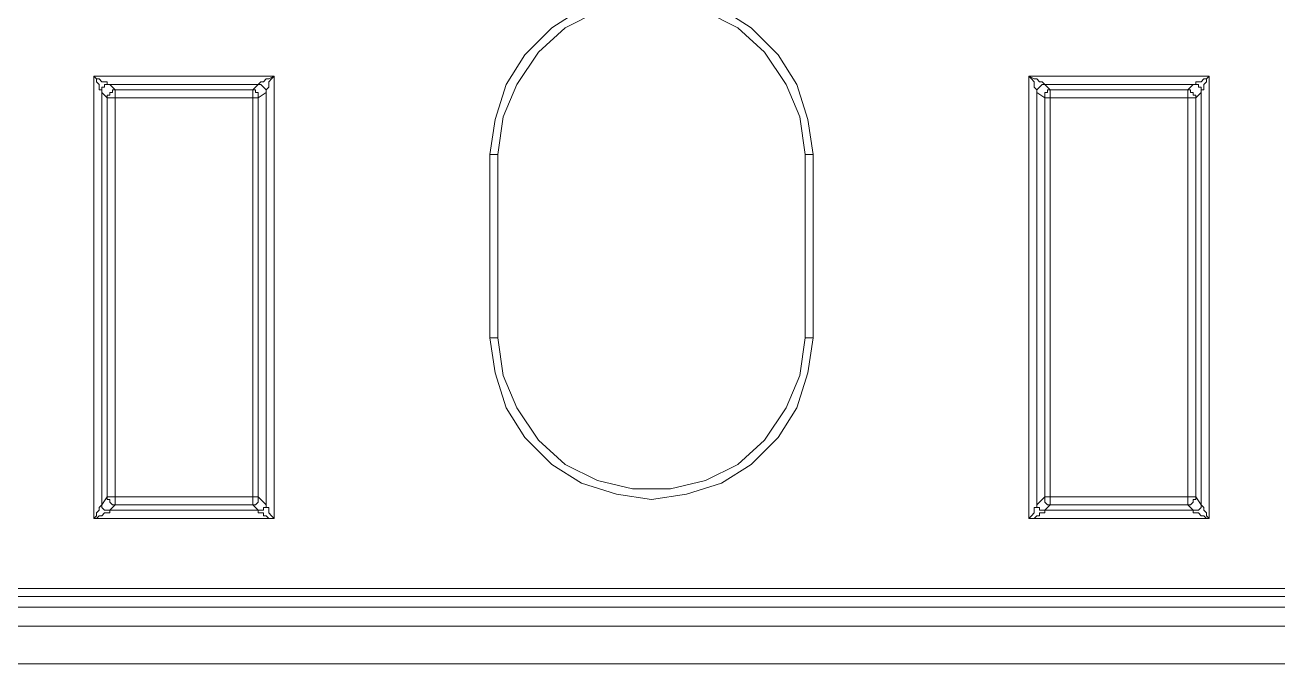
# Model space of a CAD drawing. Header units: centimetres. Extents: x -12.5 to 12.5, y -6.1 to 6.1.
# Drawn here: x -9.055 to -7.414, y 3.646 to 4.482 of the extents above; entities that cross this region are included whole.
import ezdxf

# ---------------------------------------------------------------- set-up
doc = ezdxf.new("R2010")
doc.units = ezdxf.units.CM
doc.header["$MEASUREMENT"] = 0
doc.layers.add('Camada 1', color=7, linetype='Continuous')

msp = doc.modelspace()

# ---------------------------------------------------------------- linework, layer by layer
at = {"layer": 'Camada 1', "lineweight": 9}
for points, knots in [([(-8.44612, 4.31263), (-8.44612, 4.31263), (-8.43906, 4.35849), (-8.43906, 4.35849), (-8.43906, 4.35849), (-8.42495, 4.40436), (-8.42495, 4.40436), (-8.42495, 4.40436), (-8.40025, 4.44316), (-8.40025, 4.44316), (-8.40025, 4.44316), (-8.36498, 4.47844), (-8.36498, 4.47844), (-8.36498, 4.47844), (-8.32617, 4.50313), (-8.32617, 4.50313), (-8.32617, 4.50313), (-8.28031, 4.51724), (-8.28031, 4.51724), (-8.28031, 4.51724), (-8.23445, 4.5243), (-8.23445, 4.5243), (-8.23445, 4.5243), (-8.18859, 4.51724), (-8.18859, 4.51724), (-8.18859, 4.51724), (-8.14273, 4.50313), (-8.14273, 4.50313), (-8.14273, 4.50313), (-8.10392, 4.47844), (-8.10392, 4.47844), (-8.10392, 4.47844), (-8.06864, 4.44316), (-8.06864, 4.44316), (-8.06864, 4.44316), (-8.04395, 4.40436), (-8.04395, 4.40436), (-8.04395, 4.40436), (-8.02984, 4.35849), (-8.02984, 4.35849), (-8.02984, 4.35849), (-8.02278, 4.31263), (-8.02278, 4.31263)], [0, 0, 0, 0, 0.0714286, 0.0714286, 0.0714286, 0.1428571, 0.1428571, 0.1428571, 0.2142857, 0.2142857, 0.2142857, 0.2857143, 0.2857143, 0.2857143, 0.3571429, 0.3571429, 0.3571429, 0.4285714, 0.4285714, 0.4285714, 0.5, 0.5, 0.5, 0.5714286, 0.5714286, 0.5714286, 0.6428571, 0.6428571, 0.6428571, 0.7142857, 0.7142857, 0.7142857, 0.7857143, 0.7857143, 0.7857143, 0.8571429, 0.8571429, 0.8571429, 0.9285714, 0.9285714, 0.9285714, 1, 1, 1, 1]), ([(-8.03337, 4.31263), (-8.03337, 4.31263), (-8.04042, 4.36202), (-8.04042, 4.36202), (-8.04042, 4.36202), (-8.05806, 4.40436), (-8.05806, 4.40436), (-8.05806, 4.40436), (-8.08628, 4.44669), (-8.08628, 4.44669), (-8.08628, 4.44669), (-8.12156, 4.47844), (-8.12156, 4.47844), (-8.12156, 4.47844), (-8.16389, 4.49961), (-8.16389, 4.49961), (-8.16389, 4.49961), (-8.20975, 4.51019), (-8.20975, 4.51019), (-8.20975, 4.51019), (-8.25914, 4.51019), (-8.25914, 4.51019), (-8.25914, 4.51019), (-8.305, 4.49961), (-8.305, 4.49961), (-8.305, 4.49961), (-8.34734, 4.47844), (-8.34734, 4.47844), (-8.34734, 4.47844), (-8.38262, 4.44669), (-8.38262, 4.44669), (-8.38262, 4.44669), (-8.41084, 4.40436), (-8.41084, 4.40436), (-8.41084, 4.40436), (-8.42848, 4.36202), (-8.42848, 4.36202), (-8.42848, 4.36202), (-8.43553, 4.31263), (-8.43553, 4.31263)], [0, 0, 0, 0, 0.0769231, 0.0769231, 0.0769231, 0.1538462, 0.1538462, 0.1538462, 0.2307692, 0.2307692, 0.2307692, 0.3076923, 0.3076923, 0.3076923, 0.3846154, 0.3846154, 0.3846154, 0.4615385, 0.4615385, 0.4615385, 0.5384615, 0.5384615, 0.5384615, 0.6153846, 0.6153846, 0.6153846, 0.6923077, 0.6923077, 0.6923077, 0.7692308, 0.7692308, 0.7692308, 0.8461538, 0.8461538, 0.8461538, 0.9230769, 0.9230769, 0.9230769, 1, 1, 1, 1]), ([(-8.95412, 4.39377), (-8.95412, 4.39377), (-8.95412, 4.39377), (-8.95412, 4.39377), (-8.95412, 4.39377), (-8.95412, 4.3973), (-8.95412, 4.3973), (-8.95412, 4.3973), (-8.95764, 4.3973), (-8.95764, 4.3973), (-8.95764, 4.3973), (-8.95764, 4.40083), (-8.95764, 4.40083), (-8.95764, 4.40083), (-8.95764, 4.40436), (-8.95764, 4.40436), (-8.95764, 4.40436), (-8.96117, 4.40788), (-8.96117, 4.40788), (-8.96117, 4.40788), (-8.96117, 4.41141), (-8.96117, 4.41141), (-8.96117, 4.41141), (-8.9647, 4.41494), (-8.9647, 4.41494)], [0, 0, 0, 0, 0.125, 0.125, 0.125, 0.25, 0.25, 0.25, 0.375, 0.375, 0.375, 0.5, 0.5, 0.5, 0.625, 0.625, 0.625, 0.75, 0.75, 0.75, 0.875, 0.875, 0.875, 1, 1, 1, 1]), ([(-8.9647, 4.41494), (-8.9647, 4.41494), (-8.96117, 4.41141), (-8.96117, 4.41141), (-8.96117, 4.41141), (-8.95764, 4.41141), (-8.95764, 4.41141), (-8.95764, 4.41141), (-8.95412, 4.40788), (-8.95412, 4.40788), (-8.95412, 4.40788), (-8.95059, 4.40788), (-8.95059, 4.40788), (-8.95059, 4.40788), (-8.94706, 4.40788), (-8.94706, 4.40788), (-8.94706, 4.40788), (-8.94706, 4.40436), (-8.94706, 4.40436), (-8.94706, 4.40436), (-8.94353, 4.40436), (-8.94353, 4.40436)], [0, 0, 0, 0, 0.1428571, 0.1428571, 0.1428571, 0.2857143, 0.2857143, 0.2857143, 0.4285714, 0.4285714, 0.4285714, 0.5714286, 0.5714286, 0.5714286, 0.7142857, 0.7142857, 0.7142857, 0.8571429, 0.8571429, 0.8571429, 1, 1, 1, 1]), ([(-8.7495, 4.40436), (-8.7495, 4.40436), (-8.7495, 4.40436), (-8.7495, 4.40436), (-8.7495, 4.40436), (-8.74598, 4.40788), (-8.74598, 4.40788), (-8.74598, 4.40788), (-8.74245, 4.40788), (-8.74245, 4.40788), (-8.74245, 4.40788), (-8.73892, 4.41141), (-8.73892, 4.41141), (-8.73892, 4.41141), (-8.73539, 4.41141), (-8.73539, 4.41141), (-8.73539, 4.41141), (-8.72834, 4.41494), (-8.72834, 4.41494)], [0, 0, 0, 0, 0.1666667, 0.1666667, 0.1666667, 0.3333333, 0.3333333, 0.3333333, 0.5, 0.5, 0.5, 0.6666667, 0.6666667, 0.6666667, 0.8333333, 0.8333333, 0.8333333, 1, 1, 1, 1]), ([(-8.72834, 4.41494), (-8.72834, 4.41494), (-8.73187, 4.41141), (-8.73187, 4.41141), (-8.73187, 4.41141), (-8.73539, 4.40788), (-8.73539, 4.40788), (-8.73539, 4.40788), (-8.73539, 4.40436), (-8.73539, 4.40436), (-8.73539, 4.40436), (-8.73539, 4.40083), (-8.73539, 4.40083), (-8.73539, 4.40083), (-8.73892, 4.3973), (-8.73892, 4.3973), (-8.73892, 4.3973), (-8.73892, 4.39377), (-8.73892, 4.39377)], [0, 0, 0, 0, 0.1666667, 0.1666667, 0.1666667, 0.3333333, 0.3333333, 0.3333333, 0.5, 0.5, 0.5, 0.6666667, 0.6666667, 0.6666667, 0.8333333, 0.8333333, 0.8333333, 1, 1, 1, 1]), ([(-7.74056, 4.41494), (-7.74056, 4.41494), (-7.7335, 4.41141), (-7.7335, 4.41141), (-7.7335, 4.41141), (-7.72998, 4.41141), (-7.72998, 4.41141), (-7.72998, 4.41141), (-7.72645, 4.40788), (-7.72645, 4.40788), (-7.72645, 4.40788), (-7.72292, 4.40788), (-7.72292, 4.40788), (-7.72292, 4.40788), (-7.71939, 4.40436), (-7.71939, 4.40436)], [0, 0, 0, 0, 0.2, 0.2, 0.2, 0.4, 0.4, 0.4, 0.6, 0.6, 0.6, 0.8, 0.8, 0.8, 1, 1, 1, 1]), ([(-7.72998, 4.39377), (-7.72998, 4.39377), (-7.72998, 4.39377), (-7.72998, 4.39377), (-7.72998, 4.39377), (-7.72998, 4.3973), (-7.72998, 4.3973), (-7.72998, 4.3973), (-7.7335, 4.40083), (-7.7335, 4.40083), (-7.7335, 4.40083), (-7.7335, 4.40436), (-7.7335, 4.40436), (-7.7335, 4.40436), (-7.7335, 4.40788), (-7.7335, 4.40788), (-7.7335, 4.40788), (-7.73703, 4.41141), (-7.73703, 4.41141), (-7.73703, 4.41141), (-7.74056, 4.41494), (-7.74056, 4.41494)], [0, 0, 0, 0, 0.1428571, 0.1428571, 0.1428571, 0.2857143, 0.2857143, 0.2857143, 0.4285714, 0.4285714, 0.4285714, 0.5714286, 0.5714286, 0.5714286, 0.7142857, 0.7142857, 0.7142857, 0.8571429, 0.8571429, 0.8571429, 1, 1, 1, 1]), ([(-7.52537, 4.40436), (-7.52537, 4.40436), (-7.52537, 4.40436), (-7.52537, 4.40436), (-7.52537, 4.40436), (-7.52184, 4.40436), (-7.52184, 4.40436), (-7.52184, 4.40436), (-7.52184, 4.40788), (-7.52184, 4.40788), (-7.52184, 4.40788), (-7.51831, 4.40788), (-7.51831, 4.40788), (-7.51831, 4.40788), (-7.51478, 4.40788), (-7.51478, 4.40788), (-7.51478, 4.40788), (-7.51125, 4.41141), (-7.51125, 4.41141), (-7.51125, 4.41141), (-7.50773, 4.41141), (-7.50773, 4.41141), (-7.50773, 4.41141), (-7.5042, 4.41494), (-7.5042, 4.41494)], [0, 0, 0, 0, 0.125, 0.125, 0.125, 0.25, 0.25, 0.25, 0.375, 0.375, 0.375, 0.5, 0.5, 0.5, 0.625, 0.625, 0.625, 0.75, 0.75, 0.75, 0.875, 0.875, 0.875, 1, 1, 1, 1]), ([(-7.5042, 4.41494), (-7.5042, 4.41494), (-7.50773, 4.41141), (-7.50773, 4.41141), (-7.50773, 4.41141), (-7.50773, 4.40788), (-7.50773, 4.40788), (-7.50773, 4.40788), (-7.51125, 4.40436), (-7.51125, 4.40436), (-7.51125, 4.40436), (-7.51125, 4.40083), (-7.51125, 4.40083), (-7.51125, 4.40083), (-7.51125, 4.3973), (-7.51125, 4.3973), (-7.51125, 4.3973), (-7.51478, 4.3973), (-7.51478, 4.3973), (-7.51478, 4.3973), (-7.51478, 4.39377), (-7.51478, 4.39377)], [0, 0, 0, 0, 0.1428571, 0.1428571, 0.1428571, 0.2857143, 0.2857143, 0.2857143, 0.4285714, 0.4285714, 0.4285714, 0.5714286, 0.5714286, 0.5714286, 0.7142857, 0.7142857, 0.7142857, 0.8571429, 0.8571429, 0.8571429, 1, 1, 1, 1]), ([(-8.94353, 4.40436), (-8.94353, 4.40436), (-8.94706, 4.40436), (-8.94706, 4.40436), (-8.94706, 4.40436), (-8.95059, 4.40436), (-8.95059, 4.40436), (-8.95059, 4.40436), (-8.95059, 4.40083), (-8.95059, 4.40083), (-8.95059, 4.40083), (-8.95412, 4.40083), (-8.95412, 4.40083), (-8.95412, 4.40083), (-8.95412, 4.3973), (-8.95412, 4.3973), (-8.95412, 4.3973), (-8.95412, 4.39377), (-8.95412, 4.39377)], [0, 0, 0, 0, 0.1666667, 0.1666667, 0.1666667, 0.3333333, 0.3333333, 0.3333333, 0.5, 0.5, 0.5, 0.6666667, 0.6666667, 0.6666667, 0.8333333, 0.8333333, 0.8333333, 1, 1, 1, 1]), ([(-8.93648, 4.3973), (-8.93648, 4.3973), (-8.93648, 4.3973), (-8.93648, 4.3973), (-8.93648, 4.3973), (-8.94, 4.3973), (-8.94, 4.3973), (-8.94, 4.3973), (-8.94, 4.39377), (-8.94, 4.39377), (-8.94, 4.39377), (-8.94353, 4.39377), (-8.94353, 4.39377), (-8.94353, 4.39377), (-8.94353, 4.39024), (-8.94353, 4.39024), (-8.94353, 4.39024), (-8.94706, 4.39024), (-8.94706, 4.39024), (-8.94706, 4.39024), (-8.94706, 4.38672), (-8.94706, 4.38672)], [0, 0, 0, 0, 0.1428571, 0.1428571, 0.1428571, 0.2857143, 0.2857143, 0.2857143, 0.4285714, 0.4285714, 0.4285714, 0.5714286, 0.5714286, 0.5714286, 0.7142857, 0.7142857, 0.7142857, 0.8571429, 0.8571429, 0.8571429, 1, 1, 1, 1]), ([(-8.93648, 4.3973), (-8.93648, 4.3973), (-8.93648, 4.3973), (-8.93648, 4.3973), (-8.93648, 4.3973), (-8.93648, 4.39377), (-8.93648, 4.39377), (-8.93648, 4.39377), (-8.93648, 4.39024), (-8.93648, 4.39024), (-8.93648, 4.39024), (-8.93648, 4.38672), (-8.93648, 4.38672)], [0, 0, 0, 0, 0.25, 0.25, 0.25, 0.5, 0.5, 0.5, 0.75, 0.75, 0.75, 1, 1, 1, 1]), ([(-8.75656, 4.3973), (-8.75656, 4.3973), (-8.75656, 4.3973), (-8.75656, 4.3973), (-8.75656, 4.3973), (-8.75303, 4.3973), (-8.75303, 4.3973), (-8.75303, 4.3973), (-8.75303, 4.39377), (-8.75303, 4.39377), (-8.75303, 4.39377), (-8.7495, 4.39377), (-8.7495, 4.39377), (-8.7495, 4.39377), (-8.7495, 4.39024), (-8.7495, 4.39024), (-8.7495, 4.39024), (-8.7495, 4.38672), (-8.7495, 4.38672)], [0, 0, 0, 0, 0.1666667, 0.1666667, 0.1666667, 0.3333333, 0.3333333, 0.3333333, 0.5, 0.5, 0.5, 0.6666667, 0.6666667, 0.6666667, 0.8333333, 0.8333333, 0.8333333, 1, 1, 1, 1]), ([(-8.75656, 4.3973), (-8.75656, 4.3973), (-8.75656, 4.3973), (-8.75656, 4.3973), (-8.75656, 4.3973), (-8.75656, 4.39377), (-8.75656, 4.39377), (-8.75656, 4.39377), (-8.75656, 4.39024), (-8.75656, 4.39024), (-8.75656, 4.39024), (-8.75656, 4.38672), (-8.75656, 4.38672)], [0, 0, 0, 0, 0.25, 0.25, 0.25, 0.5, 0.5, 0.5, 0.75, 0.75, 0.75, 1, 1, 1, 1]), ([(-8.7495, 4.40436), (-8.7495, 4.40436), (-8.7495, 4.40436), (-8.7495, 4.40436), (-8.7495, 4.40436), (-8.74598, 4.40436), (-8.74598, 4.40436), (-8.74598, 4.40436), (-8.74245, 4.40083), (-8.74245, 4.40083), (-8.74245, 4.40083), (-8.73892, 4.3973), (-8.73892, 4.3973), (-8.73892, 4.3973), (-8.73892, 4.39377), (-8.73892, 4.39377)], [0, 0, 0, 0, 0.2, 0.2, 0.2, 0.4, 0.4, 0.4, 0.6, 0.6, 0.6, 0.8, 0.8, 0.8, 1, 1, 1, 1]), ([(-7.71939, 4.40436), (-7.71939, 4.40436), (-7.71939, 4.40436), (-7.71939, 4.40436), (-7.71939, 4.40436), (-7.72292, 4.40436), (-7.72292, 4.40436), (-7.72292, 4.40436), (-7.72645, 4.40083), (-7.72645, 4.40083), (-7.72645, 4.40083), (-7.72998, 4.3973), (-7.72998, 4.3973), (-7.72998, 4.3973), (-7.72998, 4.39377), (-7.72998, 4.39377)], [0, 0, 0, 0, 0.2, 0.2, 0.2, 0.4, 0.4, 0.4, 0.6, 0.6, 0.6, 0.8, 0.8, 0.8, 1, 1, 1, 1]), ([(-7.71234, 4.3973), (-7.71234, 4.3973), (-7.71234, 4.3973), (-7.71234, 4.3973), (-7.71234, 4.3973), (-7.71587, 4.3973), (-7.71587, 4.3973), (-7.71587, 4.3973), (-7.71587, 4.39377), (-7.71587, 4.39377), (-7.71587, 4.39377), (-7.71939, 4.39377), (-7.71939, 4.39377), (-7.71939, 4.39377), (-7.71939, 4.39024), (-7.71939, 4.39024), (-7.71939, 4.39024), (-7.71939, 4.38672), (-7.71939, 4.38672)], [0, 0, 0, 0, 0.1666667, 0.1666667, 0.1666667, 0.3333333, 0.3333333, 0.3333333, 0.5, 0.5, 0.5, 0.6666667, 0.6666667, 0.6666667, 0.8333333, 0.8333333, 0.8333333, 1, 1, 1, 1]), ([(-7.71234, 4.3973), (-7.71234, 4.3973), (-7.71234, 4.3973), (-7.71234, 4.3973), (-7.71234, 4.3973), (-7.71234, 4.39377), (-7.71234, 4.39377), (-7.71234, 4.39377), (-7.71234, 4.39024), (-7.71234, 4.39024), (-7.71234, 4.39024), (-7.71234, 4.38672), (-7.71234, 4.38672)], [0, 0, 0, 0, 0.25, 0.25, 0.25, 0.5, 0.5, 0.5, 0.75, 0.75, 0.75, 1, 1, 1, 1]), ([(-7.52184, 4.38672), (-7.52184, 4.38672), (-7.52184, 4.39024), (-7.52184, 4.39024), (-7.52184, 4.39024), (-7.52537, 4.39024), (-7.52537, 4.39024), (-7.52537, 4.39024), (-7.52537, 4.39377), (-7.52537, 4.39377), (-7.52537, 4.39377), (-7.52889, 4.39377), (-7.52889, 4.39377), (-7.52889, 4.39377), (-7.52889, 4.3973), (-7.52889, 4.3973), (-7.52889, 4.3973), (-7.53242, 4.3973), (-7.53242, 4.3973)], [0, 0, 0, 0, 0.1666667, 0.1666667, 0.1666667, 0.3333333, 0.3333333, 0.3333333, 0.5, 0.5, 0.5, 0.6666667, 0.6666667, 0.6666667, 0.8333333, 0.8333333, 0.8333333, 1, 1, 1, 1]), ([(-7.53242, 4.3973), (-7.53242, 4.3973), (-7.53242, 4.3973), (-7.53242, 4.3973), (-7.53242, 4.3973), (-7.53242, 4.39377), (-7.53242, 4.39377), (-7.53242, 4.39377), (-7.53242, 4.39024), (-7.53242, 4.39024), (-7.53242, 4.39024), (-7.53242, 4.38672), (-7.53242, 4.38672)], [0, 0, 0, 0, 0.25, 0.25, 0.25, 0.5, 0.5, 0.5, 0.75, 0.75, 0.75, 1, 1, 1, 1]), ([(-7.51478, 4.39377), (-7.51478, 4.39377), (-7.51478, 4.3973), (-7.51478, 4.3973), (-7.51478, 4.3973), (-7.51478, 4.40083), (-7.51478, 4.40083), (-7.51478, 4.40083), (-7.51831, 4.40083), (-7.51831, 4.40083), (-7.51831, 4.40083), (-7.51831, 4.40436), (-7.51831, 4.40436), (-7.51831, 4.40436), (-7.52184, 4.40436), (-7.52184, 4.40436), (-7.52184, 4.40436), (-7.52537, 4.40436), (-7.52537, 4.40436)], [0, 0, 0, 0, 0.1666667, 0.1666667, 0.1666667, 0.3333333, 0.3333333, 0.3333333, 0.5, 0.5, 0.5, 0.6666667, 0.6666667, 0.6666667, 0.8333333, 0.8333333, 0.8333333, 1, 1, 1, 1]), ([(-8.94706, 4.38672), (-8.94706, 4.38672), (-8.94706, 4.38672), (-8.94706, 4.38672), (-8.94706, 4.38672), (-8.94353, 4.38672), (-8.94353, 4.38672), (-8.94353, 4.38672), (-8.94, 4.38672), (-8.94, 4.38672), (-8.94, 4.38672), (-8.93648, 4.38672), (-8.93648, 4.38672)], [0, 0, 0, 0, 0.25, 0.25, 0.25, 0.5, 0.5, 0.5, 0.75, 0.75, 0.75, 1, 1, 1, 1]), ([(-8.75656, 4.38672), (-8.75656, 4.38672), (-8.75656, 4.38672), (-8.75656, 4.38672), (-8.75656, 4.38672), (-8.75303, 4.38672), (-8.75303, 4.38672), (-8.75303, 4.38672), (-8.7495, 4.38672), (-8.7495, 4.38672)], [0, 0, 0, 0, 0.3333333, 0.3333333, 0.3333333, 0.6666667, 0.6666667, 0.6666667, 1, 1, 1, 1]), ([(-7.71234, 4.38672), (-7.71234, 4.38672), (-7.71234, 4.38672), (-7.71234, 4.38672), (-7.71234, 4.38672), (-7.71587, 4.38672), (-7.71587, 4.38672), (-7.71587, 4.38672), (-7.71939, 4.38672), (-7.71939, 4.38672)], [0, 0, 0, 0, 0.3333333, 0.3333333, 0.3333333, 0.6666667, 0.6666667, 0.6666667, 1, 1, 1, 1]), ([(-7.52184, 4.38672), (-7.52184, 4.38672), (-7.52184, 4.38672), (-7.52184, 4.38672), (-7.52184, 4.38672), (-7.52537, 4.38672), (-7.52537, 4.38672), (-7.52537, 4.38672), (-7.52889, 4.38672), (-7.52889, 4.38672), (-7.52889, 4.38672), (-7.53242, 4.38672), (-7.53242, 4.38672)], [0, 0, 0, 0, 0.25, 0.25, 0.25, 0.5, 0.5, 0.5, 0.75, 0.75, 0.75, 1, 1, 1, 1]), ([(-8.43553, 4.31263), (-8.43553, 4.31263), (-8.43553, 4.31263), (-8.43553, 4.31263), (-8.43553, 4.31263), (-8.43906, 4.31263), (-8.43906, 4.31263), (-8.43906, 4.31263), (-8.44259, 4.31263), (-8.44259, 4.31263), (-8.44259, 4.31263), (-8.44612, 4.31263), (-8.44612, 4.31263)], [0, 0, 0, 0, 0.25, 0.25, 0.25, 0.5, 0.5, 0.5, 0.75, 0.75, 0.75, 1, 1, 1, 1]), ([(-8.03337, 4.31263), (-8.03337, 4.31263), (-8.03337, 4.31263), (-8.03337, 4.31263), (-8.03337, 4.31263), (-8.02984, 4.31263), (-8.02984, 4.31263), (-8.02984, 4.31263), (-8.02631, 4.31263), (-8.02631, 4.31263), (-8.02631, 4.31263), (-8.02278, 4.31263), (-8.02278, 4.31263)], [0, 0, 0, 0, 0.25, 0.25, 0.25, 0.5, 0.5, 0.5, 0.75, 0.75, 0.75, 1, 1, 1, 1]), ([(-8.02278, 4.07274), (-8.02278, 4.07274), (-8.02984, 4.02688), (-8.02984, 4.02688), (-8.02984, 4.02688), (-8.04395, 3.98102), (-8.04395, 3.98102), (-8.04395, 3.98102), (-8.06864, 3.94222), (-8.06864, 3.94222), (-8.06864, 3.94222), (-8.10392, 3.90694), (-8.10392, 3.90694), (-8.10392, 3.90694), (-8.14273, 3.88224), (-8.14273, 3.88224), (-8.14273, 3.88224), (-8.18859, 3.86813), (-8.18859, 3.86813), (-8.18859, 3.86813), (-8.23445, 3.86108), (-8.23445, 3.86108), (-8.23445, 3.86108), (-8.28031, 3.86813), (-8.28031, 3.86813), (-8.28031, 3.86813), (-8.32617, 3.88224), (-8.32617, 3.88224), (-8.32617, 3.88224), (-8.36498, 3.90694), (-8.36498, 3.90694), (-8.36498, 3.90694), (-8.40025, 3.94222), (-8.40025, 3.94222), (-8.40025, 3.94222), (-8.42495, 3.98102), (-8.42495, 3.98102), (-8.42495, 3.98102), (-8.43906, 4.02688), (-8.43906, 4.02688), (-8.43906, 4.02688), (-8.44612, 4.07274), (-8.44612, 4.07274)], [0, 0, 0, 0, 0.0714286, 0.0714286, 0.0714286, 0.1428571, 0.1428571, 0.1428571, 0.2142857, 0.2142857, 0.2142857, 0.2857143, 0.2857143, 0.2857143, 0.3571429, 0.3571429, 0.3571429, 0.4285714, 0.4285714, 0.4285714, 0.5, 0.5, 0.5, 0.5714286, 0.5714286, 0.5714286, 0.6428571, 0.6428571, 0.6428571, 0.7142857, 0.7142857, 0.7142857, 0.7857143, 0.7857143, 0.7857143, 0.8571429, 0.8571429, 0.8571429, 0.9285714, 0.9285714, 0.9285714, 1, 1, 1, 1]), ([(-8.44612, 4.07274), (-8.44612, 4.07274), (-8.44259, 4.07274), (-8.44259, 4.07274), (-8.44259, 4.07274), (-8.43906, 4.07274), (-8.43906, 4.07274), (-8.43906, 4.07274), (-8.43553, 4.07274), (-8.43553, 4.07274)], [0, 0, 0, 0, 0.3333333, 0.3333333, 0.3333333, 0.6666667, 0.6666667, 0.6666667, 1, 1, 1, 1]), ([(-8.43553, 4.07274), (-8.43553, 4.07274), (-8.42848, 4.02336), (-8.42848, 4.02336), (-8.42848, 4.02336), (-8.41084, 3.98102), (-8.41084, 3.98102), (-8.41084, 3.98102), (-8.38262, 3.93869), (-8.38262, 3.93869), (-8.38262, 3.93869), (-8.34734, 3.90694), (-8.34734, 3.90694), (-8.34734, 3.90694), (-8.305, 3.88577), (-8.305, 3.88577), (-8.305, 3.88577), (-8.25914, 3.87519), (-8.25914, 3.87519), (-8.25914, 3.87519), (-8.20975, 3.87519), (-8.20975, 3.87519), (-8.20975, 3.87519), (-8.16389, 3.88577), (-8.16389, 3.88577), (-8.16389, 3.88577), (-8.12156, 3.90694), (-8.12156, 3.90694), (-8.12156, 3.90694), (-8.08628, 3.93869), (-8.08628, 3.93869), (-8.08628, 3.93869), (-8.05806, 3.98102), (-8.05806, 3.98102), (-8.05806, 3.98102), (-8.04042, 4.02336), (-8.04042, 4.02336), (-8.04042, 4.02336), (-8.03337, 4.07274), (-8.03337, 4.07274)], [0, 0, 0, 0, 0.0769231, 0.0769231, 0.0769231, 0.1538462, 0.1538462, 0.1538462, 0.2307692, 0.2307692, 0.2307692, 0.3076923, 0.3076923, 0.3076923, 0.3846154, 0.3846154, 0.3846154, 0.4615385, 0.4615385, 0.4615385, 0.5384615, 0.5384615, 0.5384615, 0.6153846, 0.6153846, 0.6153846, 0.6923077, 0.6923077, 0.6923077, 0.7692308, 0.7692308, 0.7692308, 0.8461538, 0.8461538, 0.8461538, 0.9230769, 0.9230769, 0.9230769, 1, 1, 1, 1]), ([(-8.02278, 4.07274), (-8.02278, 4.07274), (-8.02631, 4.07274), (-8.02631, 4.07274), (-8.02631, 4.07274), (-8.02984, 4.07274), (-8.02984, 4.07274), (-8.02984, 4.07274), (-8.03337, 4.07274), (-8.03337, 4.07274)], [0, 0, 0, 0, 0.3333333, 0.3333333, 0.3333333, 0.6666667, 0.6666667, 0.6666667, 1, 1, 1, 1]), ([(-8.94706, 3.86461), (-8.94706, 3.86461), (-8.94706, 3.86108), (-8.94706, 3.86108), (-8.94706, 3.86108), (-8.94353, 3.86108), (-8.94353, 3.86108), (-8.94353, 3.86108), (-8.94353, 3.85755), (-8.94353, 3.85755), (-8.94353, 3.85755), (-8.94, 3.85402), (-8.94, 3.85402), (-8.94, 3.85402), (-8.93648, 3.85402), (-8.93648, 3.85402)], [0, 0, 0, 0, 0.2, 0.2, 0.2, 0.4, 0.4, 0.4, 0.6, 0.6, 0.6, 0.8, 0.8, 0.8, 1, 1, 1, 1]), ([(-8.94706, 3.86461), (-8.94706, 3.86461), (-8.94706, 3.86461), (-8.94706, 3.86461), (-8.94706, 3.86461), (-8.94353, 3.86461), (-8.94353, 3.86461), (-8.94353, 3.86461), (-8.94, 3.86461), (-8.94, 3.86461), (-8.94, 3.86461), (-8.93648, 3.86461), (-8.93648, 3.86461)], [0, 0, 0, 0, 0.25, 0.25, 0.25, 0.5, 0.5, 0.5, 0.75, 0.75, 0.75, 1, 1, 1, 1]), ([(-8.93648, 3.86461), (-8.93648, 3.86461), (-8.93648, 3.86108), (-8.93648, 3.86108), (-8.93648, 3.86108), (-8.93648, 3.85755), (-8.93648, 3.85755), (-8.93648, 3.85755), (-8.93648, 3.85402), (-8.93648, 3.85402)], [0, 0, 0, 0, 0.3333333, 0.3333333, 0.3333333, 0.6666667, 0.6666667, 0.6666667, 1, 1, 1, 1]), ([(-8.75656, 3.85402), (-8.75656, 3.85402), (-8.75656, 3.85402), (-8.75656, 3.85402), (-8.75656, 3.85402), (-8.75303, 3.85402), (-8.75303, 3.85402), (-8.75303, 3.85402), (-8.7495, 3.85755), (-8.7495, 3.85755), (-8.7495, 3.85755), (-8.7495, 3.86108), (-8.7495, 3.86108), (-8.7495, 3.86108), (-8.7495, 3.86461), (-8.7495, 3.86461)], [0, 0, 0, 0, 0.2, 0.2, 0.2, 0.4, 0.4, 0.4, 0.6, 0.6, 0.6, 0.8, 0.8, 0.8, 1, 1, 1, 1]), ([(-8.75656, 3.86461), (-8.75656, 3.86461), (-8.75656, 3.86108), (-8.75656, 3.86108), (-8.75656, 3.86108), (-8.75656, 3.85755), (-8.75656, 3.85755), (-8.75656, 3.85755), (-8.75656, 3.85402), (-8.75656, 3.85402)], [0, 0, 0, 0, 0.3333333, 0.3333333, 0.3333333, 0.6666667, 0.6666667, 0.6666667, 1, 1, 1, 1]), ([(-8.75656, 3.86461), (-8.75656, 3.86461), (-8.75656, 3.86461), (-8.75656, 3.86461), (-8.75656, 3.86461), (-8.75303, 3.86461), (-8.75303, 3.86461), (-8.75303, 3.86461), (-8.7495, 3.86461), (-8.7495, 3.86461)], [0, 0, 0, 0, 0.3333333, 0.3333333, 0.3333333, 0.6666667, 0.6666667, 0.6666667, 1, 1, 1, 1]), ([(-7.71939, 3.86461), (-7.71939, 3.86461), (-7.71939, 3.86108), (-7.71939, 3.86108), (-7.71939, 3.86108), (-7.71939, 3.85755), (-7.71939, 3.85755), (-7.71939, 3.85755), (-7.71587, 3.85402), (-7.71587, 3.85402), (-7.71587, 3.85402), (-7.71234, 3.85402), (-7.71234, 3.85402)], [0, 0, 0, 0, 0.25, 0.25, 0.25, 0.5, 0.5, 0.5, 0.75, 0.75, 0.75, 1, 1, 1, 1]), ([(-7.71234, 3.86461), (-7.71234, 3.86461), (-7.71234, 3.86461), (-7.71234, 3.86461), (-7.71234, 3.86461), (-7.71587, 3.86461), (-7.71587, 3.86461), (-7.71587, 3.86461), (-7.71939, 3.86461), (-7.71939, 3.86461)], [0, 0, 0, 0, 0.3333333, 0.3333333, 0.3333333, 0.6666667, 0.6666667, 0.6666667, 1, 1, 1, 1]), ([(-7.71234, 3.86461), (-7.71234, 3.86461), (-7.71234, 3.86108), (-7.71234, 3.86108), (-7.71234, 3.86108), (-7.71234, 3.85755), (-7.71234, 3.85755), (-7.71234, 3.85755), (-7.71234, 3.85402), (-7.71234, 3.85402)], [0, 0, 0, 0, 0.3333333, 0.3333333, 0.3333333, 0.6666667, 0.6666667, 0.6666667, 1, 1, 1, 1]), ([(-7.52184, 3.86461), (-7.52184, 3.86461), (-7.52184, 3.86108), (-7.52184, 3.86108), (-7.52184, 3.86108), (-7.52537, 3.86108), (-7.52537, 3.86108), (-7.52537, 3.86108), (-7.52537, 3.85755), (-7.52537, 3.85755), (-7.52537, 3.85755), (-7.52889, 3.85402), (-7.52889, 3.85402), (-7.52889, 3.85402), (-7.53242, 3.85402), (-7.53242, 3.85402)], [0, 0, 0, 0, 0.2, 0.2, 0.2, 0.4, 0.4, 0.4, 0.6, 0.6, 0.6, 0.8, 0.8, 0.8, 1, 1, 1, 1]), ([(-7.53242, 3.86461), (-7.53242, 3.86461), (-7.53242, 3.86108), (-7.53242, 3.86108), (-7.53242, 3.86108), (-7.53242, 3.85755), (-7.53242, 3.85755), (-7.53242, 3.85755), (-7.53242, 3.85402), (-7.53242, 3.85402)], [0, 0, 0, 0, 0.3333333, 0.3333333, 0.3333333, 0.6666667, 0.6666667, 0.6666667, 1, 1, 1, 1]), ([(-7.52184, 3.86461), (-7.52184, 3.86461), (-7.52184, 3.86461), (-7.52184, 3.86461), (-7.52184, 3.86461), (-7.52537, 3.86461), (-7.52537, 3.86461), (-7.52537, 3.86461), (-7.52889, 3.86461), (-7.52889, 3.86461), (-7.52889, 3.86461), (-7.53242, 3.86461), (-7.53242, 3.86461)], [0, 0, 0, 0, 0.25, 0.25, 0.25, 0.5, 0.5, 0.5, 0.75, 0.75, 0.75, 1, 1, 1, 1]), ([(-8.9647, 3.83638), (-8.9647, 3.83638), (-8.96117, 3.83991), (-8.96117, 3.83991), (-8.96117, 3.83991), (-8.96117, 3.84344), (-8.96117, 3.84344), (-8.96117, 3.84344), (-8.95764, 3.84697), (-8.95764, 3.84697), (-8.95764, 3.84697), (-8.95764, 3.85049), (-8.95764, 3.85049), (-8.95764, 3.85049), (-8.95412, 3.85402), (-8.95412, 3.85402)], [0, 0, 0, 0, 0.2, 0.2, 0.2, 0.4, 0.4, 0.4, 0.6, 0.6, 0.6, 0.8, 0.8, 0.8, 1, 1, 1, 1]), ([(-8.94353, 3.84697), (-8.94353, 3.84697), (-8.94353, 3.84344), (-8.94353, 3.84344), (-8.94353, 3.84344), (-8.94706, 3.84344), (-8.94706, 3.84344), (-8.94706, 3.84344), (-8.95059, 3.84344), (-8.95059, 3.84344), (-8.95059, 3.84344), (-8.95412, 3.83991), (-8.95412, 3.83991), (-8.95412, 3.83991), (-8.95764, 3.83991), (-8.95764, 3.83991), (-8.95764, 3.83991), (-8.96117, 3.83638), (-8.96117, 3.83638), (-8.96117, 3.83638), (-8.9647, 3.83638), (-8.9647, 3.83638)], [0, 0, 0, 0, 0.1428571, 0.1428571, 0.1428571, 0.2857143, 0.2857143, 0.2857143, 0.4285714, 0.4285714, 0.4285714, 0.5714286, 0.5714286, 0.5714286, 0.7142857, 0.7142857, 0.7142857, 0.8571429, 0.8571429, 0.8571429, 1, 1, 1, 1]), ([(-8.95412, 3.85402), (-8.95412, 3.85402), (-8.95412, 3.85402), (-8.95412, 3.85402), (-8.95412, 3.85402), (-8.95412, 3.85049), (-8.95412, 3.85049), (-8.95412, 3.85049), (-8.95059, 3.84697), (-8.95059, 3.84697), (-8.95059, 3.84697), (-8.94706, 3.84697), (-8.94706, 3.84697), (-8.94706, 3.84697), (-8.94353, 3.84697), (-8.94353, 3.84697)], [0, 0, 0, 0, 0.2, 0.2, 0.2, 0.4, 0.4, 0.4, 0.6, 0.6, 0.6, 0.8, 0.8, 0.8, 1, 1, 1, 1]), ([(-8.7495, 3.84697), (-8.7495, 3.84697), (-8.7495, 3.84697), (-8.7495, 3.84697), (-8.7495, 3.84697), (-8.74598, 3.84697), (-8.74598, 3.84697), (-8.74598, 3.84697), (-8.74245, 3.84697), (-8.74245, 3.84697), (-8.74245, 3.84697), (-8.74245, 3.85049), (-8.74245, 3.85049), (-8.74245, 3.85049), (-8.73892, 3.85049), (-8.73892, 3.85049), (-8.73892, 3.85049), (-8.73892, 3.85402), (-8.73892, 3.85402)], [0, 0, 0, 0, 0.1666667, 0.1666667, 0.1666667, 0.3333333, 0.3333333, 0.3333333, 0.5, 0.5, 0.5, 0.6666667, 0.6666667, 0.6666667, 0.8333333, 0.8333333, 0.8333333, 1, 1, 1, 1]), ([(-8.72834, 3.83638), (-8.72834, 3.83638), (-8.73539, 3.83638), (-8.73539, 3.83638), (-8.73539, 3.83638), (-8.73892, 3.83991), (-8.73892, 3.83991), (-8.73892, 3.83991), (-8.74245, 3.83991), (-8.74245, 3.83991), (-8.74245, 3.83991), (-8.74245, 3.84344), (-8.74245, 3.84344), (-8.74245, 3.84344), (-8.74598, 3.84344), (-8.74598, 3.84344), (-8.74598, 3.84344), (-8.7495, 3.84344), (-8.7495, 3.84344), (-8.7495, 3.84344), (-8.7495, 3.84697), (-8.7495, 3.84697)], [0, 0, 0, 0, 0.1428571, 0.1428571, 0.1428571, 0.2857143, 0.2857143, 0.2857143, 0.4285714, 0.4285714, 0.4285714, 0.5714286, 0.5714286, 0.5714286, 0.7142857, 0.7142857, 0.7142857, 0.8571429, 0.8571429, 0.8571429, 1, 1, 1, 1]), ([(-8.73892, 3.85402), (-8.73892, 3.85402), (-8.73892, 3.85402), (-8.73892, 3.85402), (-8.73892, 3.85402), (-8.73892, 3.85049), (-8.73892, 3.85049), (-8.73892, 3.85049), (-8.73539, 3.85049), (-8.73539, 3.85049), (-8.73539, 3.85049), (-8.73539, 3.84697), (-8.73539, 3.84697), (-8.73539, 3.84697), (-8.73539, 3.84344), (-8.73539, 3.84344), (-8.73539, 3.84344), (-8.73187, 3.83991), (-8.73187, 3.83991), (-8.73187, 3.83991), (-8.72834, 3.83638), (-8.72834, 3.83638)], [0, 0, 0, 0, 0.1428571, 0.1428571, 0.1428571, 0.2857143, 0.2857143, 0.2857143, 0.4285714, 0.4285714, 0.4285714, 0.5714286, 0.5714286, 0.5714286, 0.7142857, 0.7142857, 0.7142857, 0.8571429, 0.8571429, 0.8571429, 1, 1, 1, 1]), ([(-7.74056, 3.83638), (-7.74056, 3.83638), (-7.73703, 3.83991), (-7.73703, 3.83991), (-7.73703, 3.83991), (-7.7335, 3.84344), (-7.7335, 3.84344), (-7.7335, 3.84344), (-7.7335, 3.84697), (-7.7335, 3.84697), (-7.7335, 3.84697), (-7.7335, 3.85049), (-7.7335, 3.85049), (-7.7335, 3.85049), (-7.72998, 3.85049), (-7.72998, 3.85049), (-7.72998, 3.85049), (-7.72998, 3.85402), (-7.72998, 3.85402)], [0, 0, 0, 0, 0.1666667, 0.1666667, 0.1666667, 0.3333333, 0.3333333, 0.3333333, 0.5, 0.5, 0.5, 0.6666667, 0.6666667, 0.6666667, 0.8333333, 0.8333333, 0.8333333, 1, 1, 1, 1]), ([(-7.71939, 3.84697), (-7.71939, 3.84697), (-7.71939, 3.84344), (-7.71939, 3.84344), (-7.71939, 3.84344), (-7.72292, 3.84344), (-7.72292, 3.84344), (-7.72292, 3.84344), (-7.72645, 3.84344), (-7.72645, 3.84344), (-7.72645, 3.84344), (-7.72645, 3.83991), (-7.72645, 3.83991), (-7.72645, 3.83991), (-7.72998, 3.83991), (-7.72998, 3.83991), (-7.72998, 3.83991), (-7.7335, 3.83638), (-7.7335, 3.83638), (-7.7335, 3.83638), (-7.74056, 3.83638), (-7.74056, 3.83638)], [0, 0, 0, 0, 0.1428571, 0.1428571, 0.1428571, 0.2857143, 0.2857143, 0.2857143, 0.4285714, 0.4285714, 0.4285714, 0.5714286, 0.5714286, 0.5714286, 0.7142857, 0.7142857, 0.7142857, 0.8571429, 0.8571429, 0.8571429, 1, 1, 1, 1]), ([(-7.72998, 3.85402), (-7.72998, 3.85402), (-7.72998, 3.85402), (-7.72998, 3.85402), (-7.72998, 3.85402), (-7.72998, 3.85049), (-7.72998, 3.85049), (-7.72998, 3.85049), (-7.72645, 3.85049), (-7.72645, 3.85049), (-7.72645, 3.85049), (-7.72645, 3.84697), (-7.72645, 3.84697), (-7.72645, 3.84697), (-7.72292, 3.84697), (-7.72292, 3.84697), (-7.72292, 3.84697), (-7.71939, 3.84697), (-7.71939, 3.84697)], [0, 0, 0, 0, 0.1666667, 0.1666667, 0.1666667, 0.3333333, 0.3333333, 0.3333333, 0.5, 0.5, 0.5, 0.6666667, 0.6666667, 0.6666667, 0.8333333, 0.8333333, 0.8333333, 1, 1, 1, 1]), ([(-7.51478, 3.85402), (-7.51478, 3.85402), (-7.51478, 3.85402), (-7.51478, 3.85402), (-7.51478, 3.85402), (-7.51478, 3.85049), (-7.51478, 3.85049), (-7.51478, 3.85049), (-7.51831, 3.84697), (-7.51831, 3.84697), (-7.51831, 3.84697), (-7.52184, 3.84697), (-7.52184, 3.84697), (-7.52184, 3.84697), (-7.52537, 3.84697), (-7.52537, 3.84697)], [0, 0, 0, 0, 0.2, 0.2, 0.2, 0.4, 0.4, 0.4, 0.6, 0.6, 0.6, 0.8, 0.8, 0.8, 1, 1, 1, 1]), ([(-7.5042, 3.83638), (-7.5042, 3.83638), (-7.50773, 3.83638), (-7.50773, 3.83638), (-7.50773, 3.83638), (-7.51125, 3.83991), (-7.51125, 3.83991), (-7.51125, 3.83991), (-7.51478, 3.83991), (-7.51478, 3.83991), (-7.51478, 3.83991), (-7.51831, 3.84344), (-7.51831, 3.84344), (-7.51831, 3.84344), (-7.52184, 3.84344), (-7.52184, 3.84344), (-7.52184, 3.84344), (-7.52537, 3.84344), (-7.52537, 3.84344), (-7.52537, 3.84344), (-7.52537, 3.84697), (-7.52537, 3.84697)], [0, 0, 0, 0, 0.1428571, 0.1428571, 0.1428571, 0.2857143, 0.2857143, 0.2857143, 0.4285714, 0.4285714, 0.4285714, 0.5714286, 0.5714286, 0.5714286, 0.7142857, 0.7142857, 0.7142857, 0.8571429, 0.8571429, 0.8571429, 1, 1, 1, 1]), ([(-7.51478, 3.85402), (-7.51478, 3.85402), (-7.51478, 3.85402), (-7.51478, 3.85402), (-7.51478, 3.85402), (-7.51125, 3.85049), (-7.51125, 3.85049), (-7.51125, 3.85049), (-7.51125, 3.84697), (-7.51125, 3.84697), (-7.51125, 3.84697), (-7.50773, 3.84344), (-7.50773, 3.84344), (-7.50773, 3.84344), (-7.50773, 3.83991), (-7.50773, 3.83991), (-7.50773, 3.83991), (-7.5042, 3.83638), (-7.5042, 3.83638)], [0, 0, 0, 0, 0.1666667, 0.1666667, 0.1666667, 0.3333333, 0.3333333, 0.3333333, 0.5, 0.5, 0.5, 0.6666667, 0.6666667, 0.6666667, 0.8333333, 0.8333333, 0.8333333, 1, 1, 1, 1])]:
    msp.add_open_spline(points, degree=3, knots=knots, dxfattribs=at)
for points in [[(-8.9647, 4.41494), (-8.9647, 4.41494), (-8.72834, 4.41494), (-8.72834, 4.41494)], [(-8.9647, 3.83638), (-8.9647, 3.83638), (-8.9647, 4.41494), (-8.9647, 4.41494)], [(-8.72834, 4.41494), (-8.72834, 4.41494), (-8.72834, 3.83638), (-8.72834, 3.83638)], [(-7.74056, 4.41494), (-7.74056, 4.41494), (-7.5042, 4.41494), (-7.5042, 4.41494)], [(-7.74056, 3.83638), (-7.74056, 3.83638), (-7.74056, 4.41494), (-7.74056, 4.41494)], [(-7.5042, 4.41494), (-7.5042, 4.41494), (-7.5042, 3.83638), (-7.5042, 3.83638)], [(-8.7495, 4.40436), (-8.7495, 4.40436), (-8.94353, 4.40436), (-8.94353, 4.40436)], [(-8.94353, 4.40436), (-8.94353, 4.40436), (-8.93648, 4.3973), (-8.93648, 4.3973)], [(-8.93648, 4.3973), (-8.93648, 4.3973), (-8.75656, 4.3973), (-8.75656, 4.3973)], [(-8.75656, 4.3973), (-8.75656, 4.3973), (-8.7495, 4.40436), (-8.7495, 4.40436)], [(-7.52537, 4.40436), (-7.52537, 4.40436), (-7.71939, 4.40436), (-7.71939, 4.40436)], [(-7.71939, 4.40436), (-7.71939, 4.40436), (-7.71234, 4.3973), (-7.71234, 4.3973)], [(-7.71234, 4.3973), (-7.71234, 4.3973), (-7.53242, 4.3973), (-7.53242, 4.3973)], [(-7.53242, 4.3973), (-7.53242, 4.3973), (-7.52537, 4.40436), (-7.52537, 4.40436)], [(-8.95412, 4.39377), (-8.95412, 4.39377), (-8.95412, 3.85402), (-8.95412, 3.85402)], [(-8.94706, 4.38672), (-8.94706, 4.38672), (-8.95412, 4.39377), (-8.95412, 4.39377)], [(-8.94706, 3.86461), (-8.94706, 3.86461), (-8.94706, 4.38672), (-8.94706, 4.38672)], [(-8.75656, 4.38672), (-8.75656, 4.38672), (-8.93648, 4.38672), (-8.93648, 4.38672)], [(-8.93648, 4.38672), (-8.93648, 4.38672), (-8.93648, 3.86461), (-8.93648, 3.86461)], [(-8.75656, 3.86461), (-8.75656, 3.86461), (-8.75656, 4.38672), (-8.75656, 4.38672)], [(-8.73892, 4.39377), (-8.73892, 4.39377), (-8.7495, 4.38672), (-8.7495, 4.38672)], [(-8.7495, 4.38672), (-8.7495, 4.38672), (-8.7495, 3.86461), (-8.7495, 3.86461)], [(-8.73892, 3.85402), (-8.73892, 3.85402), (-8.73892, 4.39377), (-8.73892, 4.39377)], [(-7.72998, 4.39377), (-7.72998, 4.39377), (-7.72998, 3.85402), (-7.72998, 3.85402)], [(-7.71939, 4.38672), (-7.71939, 4.38672), (-7.72998, 4.39377), (-7.72998, 4.39377)], [(-7.71939, 3.86461), (-7.71939, 3.86461), (-7.71939, 4.38672), (-7.71939, 4.38672)], [(-7.53242, 4.38672), (-7.53242, 4.38672), (-7.71234, 4.38672), (-7.71234, 4.38672)], [(-7.71234, 4.38672), (-7.71234, 4.38672), (-7.71234, 3.86461), (-7.71234, 3.86461)], [(-7.53242, 3.86461), (-7.53242, 3.86461), (-7.53242, 4.38672), (-7.53242, 4.38672)], [(-7.51478, 4.39377), (-7.51478, 4.39377), (-7.52184, 4.38672), (-7.52184, 4.38672)], [(-7.52184, 4.38672), (-7.52184, 4.38672), (-7.52184, 3.86461), (-7.52184, 3.86461)], [(-7.51478, 3.85402), (-7.51478, 3.85402), (-7.51478, 4.39377), (-7.51478, 4.39377)], [(-8.44612, 4.07274), (-8.44612, 4.07274), (-8.44612, 4.31263), (-8.44612, 4.31263)], [(-8.43553, 4.31263), (-8.43553, 4.31263), (-8.43553, 4.07274), (-8.43553, 4.07274)], [(-8.03337, 4.07274), (-8.03337, 4.07274), (-8.03337, 4.31263), (-8.03337, 4.31263)], [(-8.02278, 4.31263), (-8.02278, 4.31263), (-8.02278, 4.07274), (-8.02278, 4.07274)], [(-8.95412, 3.85402), (-8.95412, 3.85402), (-8.94706, 3.86461), (-8.94706, 3.86461)], [(-8.93648, 3.86461), (-8.93648, 3.86461), (-8.75656, 3.86461), (-8.75656, 3.86461)], [(-8.7495, 3.86461), (-8.7495, 3.86461), (-8.73892, 3.85402), (-8.73892, 3.85402)], [(-7.72998, 3.85402), (-7.72998, 3.85402), (-7.71939, 3.86461), (-7.71939, 3.86461)], [(-7.71234, 3.86461), (-7.71234, 3.86461), (-7.53242, 3.86461), (-7.53242, 3.86461)], [(-7.52184, 3.86461), (-7.52184, 3.86461), (-7.51478, 3.85402), (-7.51478, 3.85402)], [(-8.93648, 3.85402), (-8.93648, 3.85402), (-8.94353, 3.84697), (-8.94353, 3.84697)], [(-8.94353, 3.84697), (-8.94353, 3.84697), (-8.7495, 3.84697), (-8.7495, 3.84697)], [(-8.75656, 3.85402), (-8.75656, 3.85402), (-8.93648, 3.85402), (-8.93648, 3.85402)], [(-8.7495, 3.84697), (-8.7495, 3.84697), (-8.75656, 3.85402), (-8.75656, 3.85402)], [(-7.71234, 3.85402), (-7.71234, 3.85402), (-7.71939, 3.84697), (-7.71939, 3.84697)], [(-7.71939, 3.84697), (-7.71939, 3.84697), (-7.52537, 3.84697), (-7.52537, 3.84697)], [(-7.53242, 3.85402), (-7.53242, 3.85402), (-7.71234, 3.85402), (-7.71234, 3.85402)], [(-7.52537, 3.84697), (-7.52537, 3.84697), (-7.53242, 3.85402), (-7.53242, 3.85402)], [(-8.72834, 3.83638), (-8.72834, 3.83638), (-8.9647, 3.83638), (-8.9647, 3.83638)], [(-7.5042, 3.83638), (-7.5042, 3.83638), (-7.74056, 3.83638), (-7.74056, 3.83638)], [(-10.48517, 3.74466), (-10.48517, 3.74466), (-5.98373, 3.74466), (-5.98373, 3.74466)], [(-6.00489, 3.73408), (-6.00489, 3.73408), (-10.464, 3.73408), (-10.464, 3.73408)], [(-9.06348, 3.71997), (-9.06348, 3.71997), (-7.40542, 3.71997), (-7.40542, 3.71997)], [(-10.28762, 3.69527), (-10.28762, 3.69527), (-6.18128, 3.69527), (-6.18128, 3.69527)], [(-6.18128, 3.64588), (-6.18128, 3.64588), (-10.28762, 3.64588), (-10.28762, 3.64588)]]:
    msp.add_open_spline(points, degree=3, dxfattribs=at)

doc.saveas('drawing.dxf')
